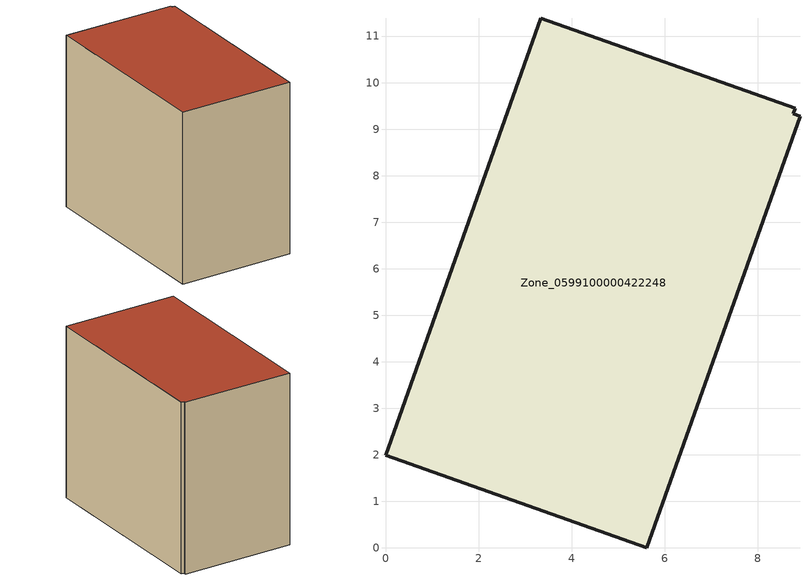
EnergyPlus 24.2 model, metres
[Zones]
Zone_0599100000422248
 floor ground (C_G): 0,2 3.34,11.39 8.81,9.45 8.77,9.33 8.91,9.28 5.62,0 z0.42
 wall outside (C_F): 3.34,11.39 0,2 5.62,0 8.91,9.28 8.77,9.33 8.81,9.45 3.34,11.39 z0.42:9.3
 roof outside (C_R): 0,2 5.62,0 8.91,9.28 8.77,9.33 8.81,9.45 3.34,11.39 z9.3
[BUILDING]
Pand.0599100000422248: North Axis=0; Terrain=City; Loads Convergence Tolerance Value=0.04; Temperature Convergence Tolerance Value=0.4; Solar Distribution=FullExterior; Maximum Number of Warmup Days=25; Minimum Number of Warmup Days=1
[Site:Location]
Rotterdam.The.Hague.AP_ZH_NLD Design_Conditions: Latitude=51.96; Longitude=4.45; Time Zone=1; Elevation=-4.5
[SITE:GROUNDTEMPERATURE:BUILDINGSURFACE]
18, 18, 18, 18, 18, 18, 18, 18, 18, 18, 18, 18
[MATERIAL] Thermal Absorptance=0.9; Solar Absorptance=0.7; Visible Absorptance=0.7
Name | Roughness | Thickness | Conductivity | Density | Specific Heat
G.TC.1992-2005 | MediumSmooth | 0.15 | 0.06 | 540 | 1210
F.TC.1992-2005 | Rough | 0.3 | 0.12 | 1920 | 840
R.TC.1992-2005 | MediumRough | 0.2 | 0.08 | 1500 | 1000
[CONSTRUCTION]
C_G: G.TC.1992-2005
C_F: F.TC.1992-2005
C_R: R.TC.1992-2005
[ZONE]
Zone_0599100000422248: Type=1; Multiplier=1; Ceiling Height=Autocalculate; Volume=Autocalculate; Floor Area=autocalculate; Part of Total Floor Area=Yes
[ZONEINFILTRATION:DESIGNFLOWRATE]
Infil_Zone_0599100000422248: Zone or ZoneList or Space or SpaceList=Zone_0599100000422248; Schedule=AlwaysOn; Design Flow Rate Calculation Method=Flow/Area; Flow Rate per Floor Area=0.0015; Constant Term Coefficient=1; Temperature Term Coefficient=0; Velocity Term Coefficient=0; Velocity Squared Term Coefficient=0
[HVACTEMPLATE:ZONE:IDEALLOADSAIRSYSTEM]
Zone_0599100000422248: Maximum Heating Supply Air Temperature=50; Minimum Cooling Supply Air Temperature=13; Maximum Heating Supply Air Humidity Ratio=0.0156; Minimum Cooling Supply Air Humidity Ratio=0.0077; Heating Limit=NoLimit; Cooling Limit=NoLimit; Dehumidification Control Type=ConstantSensibleHeatRatio; Cooling Sensible Heat Ratio=0.7; Dehumidification Setpoint=60; Humidification Control Type=None; Humidification Setpoint=30; Outdoor Air Method=None; Outdoor Air Flow Rate per Person=0.00944; Outdoor Air Flow Rate per Zone Floor Area=0; Outdoor Air Flow Rate per Zone=0; Demand Controlled Ventilation Type=None; Outdoor Air Economizer Type=NoEconomizer; Heat Recovery Type=None; Sensible Heat Recovery Effectiveness=0.7; Latent Heat Recovery Effectiveness=0.65
[ZONECONTROL:THERMOSTAT]
ThermostatControl_Zone_0599100000422248: Zone or ZoneList=Zone_0599100000422248; Control Type Schedule=DualSetpointControlType; Control 1=Thermostat_Zone_0599100000422248; Temperature Difference Between Cutout And Setpoint=0
[THERMOSTATSETPOINT:DUALSETPOINT]
Thermostat_Zone_0599100000422248: Heating Setpoint Temperature Schedule=HeatingSetpoint_Zone_0599100000422248; Cooling Setpoint Temperature Schedule=CoolingSetpoint_Zone_0599100000422248
[SCHEDULE:COMPACT]
HeatingSetpoint_Zone_0599100000422248: Through: 12/31, For: AllDays, Until: 24:00, 21
CoolingSetpoint_Zone_0599100000422248: Through: 12/31, For: AllDays, Until: 24:00, 24
DualSetpointControlType: Through: 12/31, For: AllDays, Until: 24:00, 4
AlwaysOn: Through: 12/31, For: AllDays, Until: 24:00, 1
